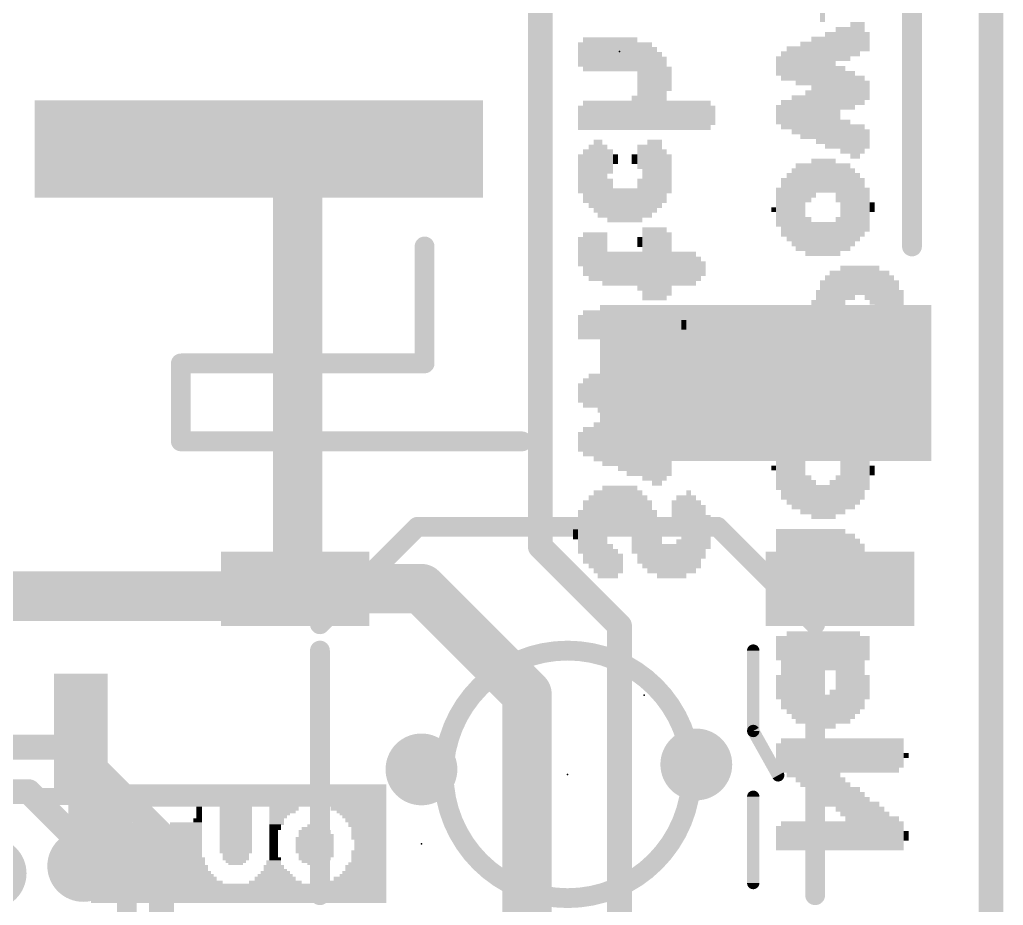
# Model space of a CAD drawing. Extents: x -30.7 to 55.9, y -16 to 25.5.
# Drawn here: x 15.44 to 25.53, y 6.73 to 15.82 of the extents above; entities that cross this region are included whole.
import ezdxf

# ---------------------------------------------------------------- set-up
doc = ezdxf.new("R2010")
doc.units = 0
for name, color, linetype in [('1', 12, 'CONTINUOUS'), ('16', 53, 'CONTINUOUS'), ('18', 110, 'CONTINUOUS'), ('20', 53, 'CONTINUOUS'), ('21', 41, 'CONTINUOUS'), ('22', 40, 'CONTINUOUS'), ('23', 53, 'CONTINUOUS'), ('24', 53, 'CONTINUOUS'), ('51', 53, 'CONTINUOUS')]:
    doc.layers.add(name, color=color, linetype=linetype)

# ---------------------------------------------------------------- blocks, each defined once
blk = doc.blocks.new('RECT')
blk.add_solid([(-0.5, -0.5), (0.5, -0.5), (-0.5, 0.5), (0.5, 0.5)])
blk = doc.blocks.new('ROUNDV')
at = {"const_width": 0.5}
blk.add_lwpolyline([(0, -0.25, 1), (0, 0.25, 1), (0, -0.25)], format="xyb", dxfattribs=at)

msp = doc.modelspace()

# ---------------------------------------------------------------- linework, layer by layer
at = {"layer": '1'}
for points, const_width in [([(25.4, 0), (25.4, 25.4)], 0.254), ([(20.7772, 21.3106), (20.7772, 10.414)], 0.254), ([(17.89, 14.494), (18.288, 14.096)], 0.254), ([(18.288, 9.906), (18.288, 14.096)], 0.508), ([(21.59, 9.6012), (20.7772, 10.414)], 0.254), ([(18.2626, 9.9822), (19.558, 9.9822)], 0.508), ([(19.558, 9.9822), (20.64, 8.9002)], 0.508), ([(15.0114, 9.906), (18.1864, 9.906)], 0.508), ([(18.1864, 9.906), (18.2626, 9.9822)], 0.254), ([(18.1864, 9.906), (18.288, 9.906)], 0.254), ([(21.59, 2.2274), (21.59, 9.6012)], 0.254), ([(20.64, 8.9002), (20.64, 4.3274)], 0.508), ([(16.063, 8.4363), (16.063, 7.1628)], 0.254), ([(16.063, 7.1628), (16.0884, 7.1374)], 0.254)]:
    msp.add_lwpolyline(points, dxfattribs=dict(at, const_width=const_width))
for points, const_width in [([(17.9349, 14.5389, 1), (17.8451, 14.4491)], 0.127), ([(18.415, 14.096, 1), (18.161, 14.096)], 0.254), ([(18.2431, 14.0511, 1), (18.3329, 14.1409)], 0.127), ([(20.8221, 10.4589, 1), (20.7323, 10.3691)], 0.127), ([(20.7137, 10.414, 1), (20.8407, 10.414)], 0.127), ([(18.2626, 10.1092, 1), (18.2626, 9.8552)], 0.254), ([(19.6478, 10.072, 1), (19.4682, 9.8924)], 0.254), ([(19.558, 9.8552, 1), (19.558, 10.1092)], 0.254), ([(18.1864, 9.779, 1), (18.1864, 10.033)], 0.254), ([(18.3075, 9.9373, 1), (18.2177, 10.0271)], 0.127), ([(18.161, 9.906, 1), (18.415, 9.906)], 0.254), ([(18.1864, 9.9695, 1), (18.1864, 9.8425)], 0.127), ([(18.1415, 9.9509, 1), (18.2313, 9.8611)], 0.127), ([(18.288, 9.8425, 1), (18.288, 9.9695)], 0.127), ([(21.6535, 9.6012, 1), (21.5265, 9.6012)], 0.127), ([(21.5451, 9.5563, 1), (21.6349, 9.6461)], 0.127), ([(20.767, 8.9002, 1), (20.513, 8.9002)], 0.254), ([(20.5502, 8.8104, 1), (20.7298, 8.99)], 0.254), ([(16.1265, 8.4363, 1), (15.9995, 8.4363)], 0.127), ([(16.1079, 7.2077, 1), (16.0181, 7.1179)], 0.127), ([(15.9995, 7.1628, 1), (16.1265, 7.1628)], 0.127), ([(16.0435, 7.0925, 1), (16.1333, 7.1823)], 0.127)]:
    msp.add_lwpolyline(points, format="xyb", dxfattribs=dict(at, const_width=const_width))
at = {"layer": '16', "const_width": 0.254}
for points in [[(25.4, 0), (25.4, 25.4)], [(16.002, 8.3566), (13.716, 8.3566)], [(16.891, 7.4676), (16.002, 8.3566)], [(15.5296, 7.8994), (14.8082, 7.8994)], [(16.0884, 7.3406), (15.5296, 7.8994)], [(16.891, 5.7877), (16.891, 7.4676)], [(16.0884, 7.1374), (16.0884, 7.3406)]]:
    msp.add_lwpolyline(points, dxfattribs=at)
at = {"layer": '16', "const_width": 0.127}
for points in [[(16.0469, 8.4015, 1), (15.9571, 8.3117)], [(16.002, 8.2931, 1), (16.002, 8.4201)], [(15.5745, 7.9443, 1), (15.4847, 7.8545)], [(15.5296, 7.8359, 1), (15.5296, 7.9629)], [(16.9545, 7.4676, 1), (16.8275, 7.4676)], [(16.8461, 7.4227, 1), (16.9359, 7.5125)], [(16.1519, 7.3406, 1), (16.0249, 7.3406)], [(16.0435, 7.2957, 1), (16.1333, 7.3855)], [(16.0249, 7.1374, 1), (16.1519, 7.1374)]]:
    msp.add_lwpolyline(points, format="xyb", dxfattribs=at)
at = {"layer": '20', "const_width": 0.2032}
msp.add_lwpolyline([(25.4, 25.4), (25.4, 0)], dxfattribs=at)
at = {"layer": '21', "const_width": 0.2032}
for points in [[(24.59, 13.494), (24.59, 17.494)], [(19.59, 13.494), (19.59, 12.294)], [(19.59, 12.294), (17.09, 12.294)], [(17.09, 12.294), (17.09, 11.494)], [(17.09, 11.494), (20.59, 11.494)], [(19.5166, 10.6172), (22.5966, 10.6172)], [(18.5166, 6.8372), (18.5166, 9.3472)], [(23.5966, 9.3172), (23.5966, 6.8372)], [(16.5354, 7.4906), (16.5354, 6.6318)]]:
    msp.add_lwpolyline(points, dxfattribs=at)
at = {"layer": '21'}
for points, const_width in [([(19.6408, 13.494, 1), (19.5392, 13.494)], 0.1016), ([(24.5392, 13.494, 1), (24.6408, 13.494)], 0.1016), ([(17.09, 12.3448, 1), (17.09, 12.2432)], 0.1016), ([(17.1408, 12.294, 1), (17.0392, 12.294)], 0.1016), ([(19.5392, 12.294, 1), (19.6408, 12.294)], 0.1016), ([(19.59, 12.2432, 1), (19.59, 12.3448)], 0.1016), ([(17.09, 11.5448, 1), (17.09, 11.4432)], 0.1016), ([(17.0392, 11.494, 1), (17.1408, 11.494)], 0.1016), ([(20.59, 11.4432, 1), (20.59, 11.5448)], 0.1016), ([(19.5166, 10.668, 1), (19.5166, 10.5664)], 0.1016), ([(22.5966, 10.5664, 1), (22.5966, 10.668)], 0.1016), ([(18.5674, 9.3472, 1), (18.4658, 9.3472)], 0.1016), ([(21.0566, 6.8072, 1), (21.0566, 9.3472, 1), (21.0566, 6.8072)], 0.2032), ([(23.6474, 9.3172, 1), (23.5458, 9.3172)], 0.1016), ([(16.5862, 7.4906, 1), (16.4846, 7.4906)], 0.1016), ([(18.4658, 6.8372, 1), (18.5674, 6.8372)], 0.1016), ([(23.5458, 6.8372, 1), (23.6474, 6.8372)], 0.1016)]:
    msp.add_lwpolyline(points, format="xyb", dxfattribs=dict(at, const_width=const_width))
at = {"layer": '23'}
for p in [(21.59, 15.494), (21.0566, 8.0772)]:
    msp.add_point(p, dxfattribs=at)
at = {"layer": '24'}
for p in [(21.844, 8.89), (19.558, 7.366)]:
    msp.add_point(p, dxfattribs=at)
at = {"layer": '51'}
for points, const_width in [([(18.5166, 9.6172), (19.5166, 10.6172)], 0.2032), ([(22.5966, 10.6172), (23.5966, 9.6172)], 0.2032), ([(22.9616, 9.3472), (22.9616, 8.5222)], 0.127), ([(22.9616, 8.5222), (23.2166, 8.0672)], 0.127), ([(13.713, 7.8612), (16.513, 7.8612)], 0.1524), ([(16.513, 7.8612), (16.513, 6.2612)], 0.1524), ([(22.9616, 7.8472), (22.9616, 6.9622)], 0.127)]:
    msp.add_lwpolyline(points, dxfattribs=dict(at, const_width=const_width))
for points, const_width in [([(19.5525, 10.5813, 1), (19.4807, 10.6531)], 0.1016), ([(22.6325, 10.6531, 1), (22.5607, 10.5813)], 0.1016), ([(18.4807, 9.6531, 1), (18.5525, 9.5813)], 0.1016), ([(23.5607, 9.5813, 1), (23.6325, 9.6531)], 0.1016), ([(22.9933, 9.3472, 1), (22.9299, 9.3472)], 0.0635), ([(22.9893, 8.5377, 1), (22.9339, 8.5067)], 0.0635), ([(22.9299, 8.5222, 1), (22.9933, 8.5222)], 0.0635), ([(23.1889, 8.0517, 1), (23.2443, 8.0827)], 0.0635), ([(16.5511, 7.8612, 1), (16.4749, 7.8612)], 0.0762), ([(16.513, 7.8231, 1), (16.513, 7.8993)], 0.0762), ([(22.9933, 7.8472, 1), (22.9299, 7.8472)], 0.0635), ([(22.9299, 6.9622, 1), (22.9933, 6.9622)], 0.0635)]:
    msp.add_lwpolyline(points, format="xyb", dxfattribs=dict(at, const_width=const_width))

# ---------------------------------------------------------------- block references
at = {"layer": '1', "yscale": 4.6, "rotation": 270}
msp.add_blockref('RECT', (17.89, 14.494), dxfattribs=at)
at = {"layer": '1'}
for p, xscale, yscale in [((23.09, 12.094), 3.4, 1.6), ((16.063, 8.4363), 0.55, 1.35)]:
    msp.add_blockref('RECT', p, dxfattribs=dict(at, xscale=xscale, yscale=yscale))
at = {"layer": '1', "xscale": 0.762, "yscale": 1.524, "rotation": 90}
for p in [(18.2626, 9.9822), (23.8506, 9.9822)]:
    msp.add_blockref('RECT', p, dxfattribs=at)
at = {"layer": '18', "xscale": 0.7366, "yscale": 0.7366}
for p in [(19.558, 8.128), (19.558, 8.128), (22.3774, 8.1788), (22.3774, 8.1788), (16.0884, 7.1374), (16.0884, 7.1374), (15.1384, 7.0612), (15.1384, 7.0612)]:
    msp.add_blockref('ROUNDV', p, dxfattribs=at)
at = {"layer": '22'}
for p, xscale, yscale, rotation in [((23.671, 16.271), 0.95, 0.05, 90), ((23.831, 15.571), 0.35, 0.05, 90), ((23.881, 15.571), 0.35, 0.05, 90), ((23.931, 15.571), 0.35, 0.05, 90), ((23.981, 15.621), 0.35, 0.05, 90), ((24.031, 15.621), 0.35, 0.05, 90), ((24.081, 15.646), 0.3, 0.05, 90), ((23.581, 15.121), 1.05, 0.05, 90), ((23.631, 15.096), 1.1, 0.05, 90), ((23.671, 15.096), 1.1, 0.05, 90), ((23.721, 15.096), 1.2, 0.05, 90), ((23.776, 15.096), 1.2, 0.06, 90), ((24.131, 15.596), 0.2, 0.05, 90), ((21.189, 15.465), 0.25, 0.05, 90), ((21.244, 15.465), 0.35, 0.06, 90), ((21.299, 15.465), 0.35, 0.05, 90), ((21.349, 15.465), 0.35, 0.05, 90), ((21.389, 15.465), 0.35, 0.05, 90), ((21.439, 15.465), 0.35, 0.05, 90), ((21.494, 15.465), 0.35, 0.06, 90), ((21.549, 15.465), 0.35, 0.05, 90), ((21.599, 15.465), 0.35, 0.05, 90), ((21.639, 15.465), 0.35, 0.05, 90), ((21.689, 15.465), 0.35, 0.05, 90), ((21.744, 15.465), 0.35, 0.06, 90), ((21.799, 15.14), 0.9, 0.05, 90), ((21.849, 15.14), 0.9, 0.05, 90), ((21.899, 15.14), 0.9, 0.05, 90), ((21.949, 15.115), 0.85, 0.05, 90), ((23.331, 15.371), 0.35, 0.05, 90), ((23.381, 15.371), 0.35, 0.05, 90), ((23.421, 15.346), 0.4, 0.05, 90), ((23.471, 15.371), 0.45, 0.05, 90), ((23.526, 15.371), 0.45, 0.06, 90), ((21.999, 15.09), 0.8, 0.05, 90), ((22.049, 15.065), 0.75, 0.05, 90), ((23.221, 15.346), 0.2, 0.05, 90), ((23.276, 15.346), 0.3, 0.06, 90), ((22.099, 15.215), 0.25, 0.05, 90), ((23.831, 14.921), 0.85, 0.05, 90), ((23.881, 15.121), 0.45, 0.05, 90), ((23.931, 15.096), 0.4, 0.05, 90), ((23.981, 15.096), 0.4, 0.05, 90), ((24.031, 15.096), 0.3, 0.05, 90), ((24.081, 15.096), 0.3, 0.05, 90), ((24.131, 15.096), 0.2, 0.05, 90), ((21.744, 14.865), 0.35, 0.06, 90), ((23.381, 14.846), 0.4, 0.05, 90), ((23.421, 14.846), 0.4, 0.05, 90), ((23.471, 14.821), 0.45, 0.05, 90), ((23.526, 14.846), 0.5, 0.06, 90), ((21.189, 14.815), 0.25, 0.05, 90), ((21.244, 14.84), 0.3, 0.06, 90), ((21.299, 14.84), 0.3, 0.05, 90), ((21.349, 14.84), 0.3, 0.05, 90), ((21.389, 14.84), 0.3, 0.05, 90), ((21.439, 14.84), 0.3, 0.05, 90), ((21.494, 14.84), 0.3, 0.06, 90), ((21.549, 14.84), 0.3, 0.05, 90), ((21.599, 14.84), 0.3, 0.05, 90), ((21.639, 14.84), 0.3, 0.05, 90), ((21.689, 14.84), 0.3, 0.05, 90), ((22.099, 14.84), 0.3, 0.05, 90), ((22.149, 14.84), 0.3, 0.05, 90), ((22.199, 14.84), 0.3, 0.05, 90), ((22.249, 14.84), 0.3, 0.05, 90), ((22.299, 14.84), 0.3, 0.05, 90), ((22.349, 14.84), 0.3, 0.05, 90), ((22.399, 14.84), 0.3, 0.05, 90), ((22.449, 14.84), 0.3, 0.05, 90), ((22.499, 14.84), 0.3, 0.05, 90), ((22.549, 14.84), 0.2, 0.05, 90), ((23.221, 14.846), 0.2, 0.05, 90), ((23.276, 14.846), 0.3, 0.06, 90), ((23.331, 14.846), 0.3, 0.05, 90), ((23.881, 14.621), 0.35, 0.05, 90), ((23.931, 14.621), 0.35, 0.05, 90), ((23.981, 14.571), 0.35, 0.05, 90), ((24.031, 14.571), 0.35, 0.05, 90), ((24.081, 14.596), 0.3, 0.05, 90), ((24.131, 14.596), 0.2, 0.05, 90), ((21.299, 14.215), 0.65, 0.05, 90), ((21.349, 14.215), 0.75, 0.05, 90), ((21.389, 14.19), 0.8, 0.05, 90), ((21.439, 14.165), 0.75, 0.05, 90), ((21.799, 14.415), 0.25, 0.05, 90), ((21.849, 14.165), 0.75, 0.05, 90), ((21.899, 14.19), 0.8, 0.05, 90), ((21.949, 14.215), 0.75, 0.05, 90), ((21.999, 14.24), 0.7, 0.05, 90), ((21.189, 14.24), 0.4, 0.05, 90), ((21.244, 14.215), 0.55, 0.06, 90), ((21.494, 14.365), 0.25, 0.06, 90), ((21.549, 14.39), 0.1, 0.05, 90), ((21.744, 14.39), 0.1, 0.06, 90), ((22.049, 14.215), 0.55, 0.05, 90), ((22.099, 14.24), 0.4, 0.05, 90), ((23.421, 13.896), 0.9, 0.05, 90), ((23.471, 13.896), 0.9, 0.05, 90), ((23.526, 14.146), 0.4, 0.06, 90), ((23.581, 14.196), 0.4, 0.05, 90), ((23.631, 14.221), 0.35, 0.05, 90), ((23.671, 14.221), 0.35, 0.05, 90), ((23.721, 14.221), 0.35, 0.05, 90), ((23.776, 14.221), 0.35, 0.06, 90), ((23.831, 14.146), 0.4, 0.05, 90), ((23.881, 13.896), 0.9, 0.05, 90), ((23.931, 13.896), 0.9, 0.05, 90), ((23.331, 13.896), 0.7, 0.05, 90), ((23.381, 13.896), 0.8, 0.05, 90), ((23.981, 13.896), 0.8, 0.05, 90), ((24.031, 13.896), 0.7, 0.05, 90), ((21.494, 13.965), 0.45, 0.06, 90), ((21.799, 13.965), 0.45, 0.05, 90), ((23.276, 13.896), 0.6, 0.06, 90), ((24.081, 13.896), 0.6, 0.05, 90), ((21.549, 13.915), 0.35, 0.05, 90), ((21.599, 13.915), 0.35, 0.05, 90), ((21.639, 13.915), 0.35, 0.05, 90), ((21.689, 13.915), 0.35, 0.05, 90), ((21.744, 13.915), 0.35, 0.06, 90), ((23.221, 13.896), 0.4, 0.05, 90), ((24.131, 13.871), 0.45, 0.05, 90), ((24.181, 13.896), 0.1, 0.05, 90), ((23.171, 13.871), 0.05, 0.05, 90), ((23.526, 13.596), 0.4, 0.06, 90), ((23.581, 13.571), 0.35, 0.05, 90), ((23.631, 13.571), 0.35, 0.05, 90), ((23.671, 13.571), 0.35, 0.05, 90), ((23.721, 13.571), 0.35, 0.05, 90), ((23.776, 13.571), 0.35, 0.06, 90), ((23.831, 13.596), 0.4, 0.05, 90), ((21.244, 13.415), 0.45, 0.06, 90), ((21.299, 13.39), 0.5, 0.05, 90), ((21.349, 13.39), 0.5, 0.05, 90), ((21.389, 13.39), 0.5, 0.05, 90), ((21.439, 13.365), 0.55, 0.05, 90), ((21.849, 13.315), 0.75, 0.05, 90), ((21.899, 13.315), 0.75, 0.05, 90), ((21.949, 13.315), 0.75, 0.05, 90), ((21.999, 13.315), 0.75, 0.05, 90), ((22.049, 13.315), 0.75, 0.05, 90), ((22.099, 13.315), 0.65, 0.05, 90), ((21.189, 13.44), 0.3, 0.05, 90), ((21.799, 13.54), 0.1, 0.05, 90), ((21.494, 13.265), 0.35, 0.06, 90), ((21.549, 13.265), 0.35, 0.05, 90), ((21.599, 13.265), 0.35, 0.05, 90), ((21.639, 13.265), 0.35, 0.05, 90), ((21.689, 13.265), 0.35, 0.05, 90), ((21.744, 13.265), 0.35, 0.06, 90), ((21.799, 13.24), 0.4, 0.05, 90), ((22.149, 13.265), 0.35, 0.05, 90), ((22.199, 13.265), 0.35, 0.05, 90), ((22.249, 13.265), 0.35, 0.05, 90), ((22.299, 13.265), 0.35, 0.05, 90), ((22.349, 13.265), 0.35, 0.05, 90), ((22.399, 13.265), 0.25, 0.05, 90), ((22.449, 13.265), 0.15, 0.05, 90), ((23.776, 12.771), 0.95, 0.06, 90), ((23.831, 12.771), 0.95, 0.05, 90), ((23.931, 13.121), 0.35, 0.05, 90), ((23.981, 13.121), 0.35, 0.05, 90), ((24.031, 13.146), 0.3, 0.05, 90), ((24.081, 13.146), 0.3, 0.05, 90), ((24.131, 13.121), 0.35, 0.05, 90), ((24.181, 13.096), 0.4, 0.05, 90), ((24.281, 12.771), 0.95, 0.05, 90), ((24.331, 12.771), 0.95, 0.05, 90), ((23.671, 12.721), 0.85, 0.05, 90), ((23.721, 12.746), 0.9, 0.05, 90), ((24.381, 12.746), 0.9, 0.05, 90), ((24.431, 12.721), 0.85, 0.05, 90), ((23.631, 12.671), 0.75, 0.05, 90), ((24.481, 12.671), 0.75, 0.05, 90), ((23.581, 12.621), 0.65, 0.05, 90), ((21.244, 12.69), 0.3, 0.06, 90), ((21.299, 12.69), 0.3, 0.05, 90), ((21.349, 12.69), 0.3, 0.05, 90), ((21.389, 12.69), 0.3, 0.05, 90), ((21.439, 12.69), 0.3, 0.05, 90), ((21.494, 12.69), 0.3, 0.06, 90), ((21.549, 12.69), 0.3, 0.05, 90), ((21.599, 12.69), 0.3, 0.05, 90), ((21.639, 12.69), 0.3, 0.05, 90), ((21.689, 12.69), 0.3, 0.05, 90), ((21.744, 12.69), 0.3, 0.06, 90), ((21.799, 12.69), 0.3, 0.05, 90), ((21.849, 12.69), 0.3, 0.05, 90), ((21.899, 12.69), 0.3, 0.05, 90), ((21.949, 12.69), 0.3, 0.05, 90), ((21.999, 12.69), 0.3, 0.05, 90), ((22.049, 12.69), 0.3, 0.05, 90), ((22.299, 12.69), 0.3, 0.05, 90), ((22.349, 12.69), 0.3, 0.05, 90), ((22.399, 12.69), 0.3, 0.05, 90), ((22.449, 12.69), 0.3, 0.05, 90), ((22.499, 12.69), 0.3, 0.05, 90), ((24.531, 12.621), 0.45, 0.05, 90), ((21.189, 12.665), 0.25, 0.05, 90), ((22.099, 12.665), 0.25, 0.05, 90), ((22.249, 12.69), 0.1, 0.05, 90), ((22.549, 12.69), 0.2, 0.05, 90), ((23.221, 12.446), 0.2, 0.05, 90), ((23.276, 12.446), 0.3, 0.06, 90), ((23.331, 12.446), 0.3, 0.05, 90), ((23.381, 12.446), 0.3, 0.05, 90), ((23.421, 12.446), 0.3, 0.05, 90), ((23.471, 12.446), 0.3, 0.05, 90), ((23.526, 12.446), 0.3, 0.06, 90), ((23.931, 12.446), 0.3, 0.05, 90), ((23.981, 12.446), 0.3, 0.05, 90), ((24.031, 12.446), 0.3, 0.05, 90), ((24.081, 12.446), 0.3, 0.05, 90), ((24.131, 12.446), 0.3, 0.05, 90), ((24.181, 12.446), 0.3, 0.05, 90), ((21.949, 12.265), 0.35, 0.05, 90), ((21.999, 12.265), 0.35, 0.05, 90), ((22.049, 12.29), 0.3, 0.05, 90), ((21.689, 11.74), 1.2, 0.05, 90), ((21.744, 11.74), 1.2, 0.06, 90), ((21.799, 12.215), 0.35, 0.05, 90), ((21.849, 12.215), 0.35, 0.05, 90), ((21.899, 12.215), 0.35, 0.05, 90), ((22.099, 12.24), 0.2, 0.05, 90), ((21.439, 12.015), 0.45, 0.05, 90), ((21.494, 12.015), 0.45, 0.06, 90), ((21.549, 11.765), 1.05, 0.05, 90), ((21.599, 11.74), 1.1, 0.05, 90), ((21.639, 11.74), 1.1, 0.05, 90), ((21.244, 11.99), 0.3, 0.06, 90), ((21.299, 12.015), 0.35, 0.05, 90), ((21.349, 12.015), 0.35, 0.05, 90), ((21.389, 11.99), 0.4, 0.05, 90), ((21.189, 11.99), 0.2, 0.05, 90), ((21.799, 11.565), 0.85, 0.05, 90), ((21.849, 11.765), 0.45, 0.05, 90), ((21.899, 11.74), 0.4, 0.05, 90), ((21.949, 11.74), 0.4, 0.05, 90), ((21.999, 11.74), 0.3, 0.05, 90), ((22.049, 11.74), 0.3, 0.05, 90), ((22.099, 11.74), 0.2, 0.05, 90), ((21.494, 11.49), 0.5, 0.06, 90), ((21.244, 11.49), 0.3, 0.06, 90), ((21.299, 11.49), 0.3, 0.05, 90), ((21.349, 11.49), 0.4, 0.05, 90), ((21.389, 11.49), 0.4, 0.05, 90), ((21.439, 11.465), 0.45, 0.05, 90), ((23.421, 11.221), 0.85, 0.05, 90), ((23.471, 11.221), 0.95, 0.05, 90), ((23.526, 11.496), 0.4, 0.06, 90), ((23.581, 11.521), 0.35, 0.05, 90), ((23.631, 11.521), 0.35, 0.05, 90), ((23.671, 11.546), 0.3, 0.05, 90), ((23.721, 11.546), 0.3, 0.05, 90), ((23.776, 11.521), 0.35, 0.06, 90), ((23.831, 11.496), 0.4, 0.05, 90), ((23.881, 11.221), 0.95, 0.05, 90), ((23.931, 11.221), 0.85, 0.05, 90), ((21.189, 11.49), 0.2, 0.05, 90), ((23.331, 11.196), 0.7, 0.05, 90), ((23.381, 11.196), 0.8, 0.05, 90), ((23.981, 11.196), 0.8, 0.05, 90), ((24.031, 11.221), 0.75, 0.05, 90), ((21.849, 11.265), 0.35, 0.05, 90), ((21.899, 11.265), 0.35, 0.05, 90), ((23.221, 11.221), 0.45, 0.05, 90), ((23.276, 11.196), 0.6, 0.06, 90), ((24.081, 11.196), 0.6, 0.05, 90), ((24.131, 11.221), 0.45, 0.05, 90), ((21.949, 11.215), 0.35, 0.05, 90), ((21.999, 11.215), 0.35, 0.05, 90), ((22.049, 11.24), 0.3, 0.05, 90), ((22.099, 11.24), 0.2, 0.05, 90), ((23.171, 11.221), 0.05, 0.05, 90), ((24.181, 11.196), 0.1, 0.05, 90), ((23.526, 10.946), 0.4, 0.06, 90), ((23.831, 10.946), 0.4, 0.05, 90), ((21.439, 10.565), 0.95, 0.05, 90), ((21.494, 10.865), 0.35, 0.06, 90), ((21.549, 10.865), 0.35, 0.05, 90), ((21.599, 10.865), 0.35, 0.05, 90), ((21.639, 10.865), 0.35, 0.05, 90), ((21.689, 10.79), 0.5, 0.05, 90), ((21.744, 10.69), 0.7, 0.06, 90), ((23.581, 10.896), 0.4, 0.05, 90), ((23.631, 10.871), 0.35, 0.05, 90), ((23.671, 10.871), 0.35, 0.05, 90), ((23.721, 10.871), 0.35, 0.05, 90), ((23.776, 10.896), 0.4, 0.06, 90), ((21.299, 10.565), 0.75, 0.05, 90), ((21.349, 10.565), 0.85, 0.05, 90), ((21.389, 10.54), 0.9, 0.05, 90), ((21.799, 10.615), 0.75, 0.05, 90), ((21.849, 10.565), 0.75, 0.05, 90), ((22.199, 10.79), 0.3, 0.05, 90), ((22.249, 10.515), 0.85, 0.05, 90), ((22.299, 10.565), 0.85, 0.05, 90), ((22.349, 10.54), 0.8, 0.05, 90), ((21.244, 10.565), 0.65, 0.06, 90), ((21.899, 10.515), 0.75, 0.05, 90), ((22.149, 10.79), 0.2, 0.05, 90), ((22.399, 10.54), 0.7, 0.05, 90), ((22.449, 10.565), 0.55, 0.05, 90), ((21.189, 10.565), 0.45, 0.05, 90), ((21.949, 10.465), 0.65, 0.05, 90), ((22.499, 10.565), 0.35, 0.05, 90), ((23.221, 10.471), 0.25, 0.05, 90), ((23.276, 10.446), 0.3, 0.06, 90), ((23.331, 10.446), 0.3, 0.05, 90), ((23.381, 10.446), 0.3, 0.05, 90), ((23.421, 10.446), 0.3, 0.05, 90), ((23.471, 10.446), 0.3, 0.05, 90), ((23.526, 10.446), 0.3, 0.06, 90), ((23.581, 10.446), 0.3, 0.05, 90), ((23.631, 10.446), 0.3, 0.05, 90), ((23.671, 10.446), 0.3, 0.05, 90), ((23.721, 10.446), 0.3, 0.05, 90), ((23.776, 10.421), 0.35, 0.06, 90), ((23.831, 10.121), 0.95, 0.05, 90), ((23.881, 10.121), 0.95, 0.05, 90), ((21.139, 10.54), 0.1, 0.05, 90), ((21.999, 10.34), 0.5, 0.05, 90), ((23.931, 10.096), 0.9, 0.05, 90), ((23.981, 10.096), 0.9, 0.05, 90), ((24.031, 10.071), 0.85, 0.05, 90), ((21.494, 10.265), 0.35, 0.06, 90), ((22.049, 10.265), 0.35, 0.05, 90), ((22.099, 10.265), 0.35, 0.05, 90), ((22.149, 10.265), 0.35, 0.05, 90), ((22.199, 10.29), 0.4, 0.05, 90), ((24.081, 10.046), 0.8, 0.05, 90), ((21.549, 10.24), 0.3, 0.05, 90), ((21.599, 10.24), 0.2, 0.05, 90), ((24.131, 10.196), 0.3, 0.05, 90), ((23.276, 9.821), 0.35, 0.06, 90), ((23.331, 9.821), 0.35, 0.05, 90), ((23.381, 9.821), 0.35, 0.05, 90), ((23.421, 9.821), 0.35, 0.05, 90), ((23.471, 9.821), 0.35, 0.05, 90), ((23.526, 9.821), 0.35, 0.06, 90), ((23.581, 9.821), 0.35, 0.05, 90), ((23.631, 9.821), 0.35, 0.05, 90), ((23.671, 9.821), 0.35, 0.05, 90), ((23.721, 9.821), 0.35, 0.05, 90), ((23.776, 9.821), 0.35, 0.06, 90), ((23.221, 9.821), 0.25, 0.05, 90), ((24.131, 9.821), 0.25, 0.05, 90), ((23.221, 9.371), 0.25, 0.05, 90), ((23.276, 9.121), 0.75, 0.06, 90), ((23.331, 9.121), 0.85, 0.05, 90), ((23.381, 9.096), 0.9, 0.05, 90), ((23.421, 9.071), 0.95, 0.05, 90), ((23.471, 9.071), 0.95, 0.05, 90), ((23.526, 9.071), 0.95, 0.06, 90), ((23.581, 9.346), 0.4, 0.05, 90), ((23.631, 9.346), 0.4, 0.05, 90), ((23.671, 9.371), 0.35, 0.05, 90), ((23.721, 9.346), 0.4, 0.05, 90), ((23.776, 9.346), 0.4, 0.06, 90), ((23.831, 9.071), 0.95, 0.05, 90), ((23.881, 9.071), 0.95, 0.05, 90), ((23.931, 9.071), 0.95, 0.05, 90), ((23.981, 9.096), 0.9, 0.05, 90), ((24.031, 9.121), 0.85, 0.05, 90), ((24.081, 9.121), 0.75, 0.05, 90), ((24.131, 9.371), 0.25, 0.05, 90), ((23.221, 8.971), 0.25, 0.05, 90), ((24.131, 8.971), 0.25, 0.05, 90), ((23.581, 8.746), 0.4, 0.05, 90), ((23.631, 8.721), 0.35, 0.05, 90), ((23.671, 8.721), 0.35, 0.05, 90), ((23.721, 8.721), 0.35, 0.05, 90), ((23.776, 8.746), 0.4, 0.06, 90), ((23.221, 8.271), 0.25, 0.05, 90), ((23.276, 8.271), 0.35, 0.06, 90), ((23.331, 8.246), 0.4, 0.05, 90), ((23.381, 8.246), 0.4, 0.05, 90), ((23.421, 8.221), 0.45, 0.05, 90), ((23.471, 8.196), 0.5, 0.05, 90), ((23.526, 8.171), 0.55, 0.06, 90), ((23.581, 8.171), 0.55, 0.05, 90), ((23.631, 8.146), 0.6, 0.05, 90), ((23.671, 8.121), 0.65, 0.05, 90), ((23.721, 8.096), 0.7, 0.05, 90), ((23.776, 8.096), 0.7, 0.06, 90), ((23.831, 8.071), 0.75, 0.05, 90), ((23.881, 8.271), 0.35, 0.05, 90), ((23.931, 8.271), 0.35, 0.05, 90), ((23.981, 8.271), 0.35, 0.05, 90), ((24.031, 8.271), 0.35, 0.05, 90), ((24.081, 8.271), 0.35, 0.05, 90), ((24.131, 8.271), 0.35, 0.05, 90), ((24.181, 8.271), 0.35, 0.05, 90), ((24.231, 8.271), 0.35, 0.05, 90), ((24.281, 8.271), 0.35, 0.05, 90), ((24.331, 8.271), 0.35, 0.05, 90), ((24.381, 8.271), 0.35, 0.05, 90), ((24.431, 8.271), 0.35, 0.05, 90), ((24.481, 8.296), 0.3, 0.05, 90), ((24.531, 8.271), 0.05, 0.05, 90), ((17.683, 7.961), 3.03, 0.03, 180), ((23.881, 7.846), 0.4, 0.05, 90), ((23.931, 7.646), 0.7, 0.05, 90), ((17.683, 7.931), 3.03, 0.03, 180), ((17.683, 7.906), 3.03, 0.02, 180), ((17.683, 7.876), 3.03, 0.04, 180), ((23.981, 7.621), 0.65, 0.05, 90), ((24.031, 7.621), 0.65, 0.05, 90), ((24.081, 7.596), 0.6, 0.05, 90), ((17.683, 7.841), 3.03, 0.03, 180), ((17.683, 7.811), 3.03, 0.03, 180), ((17.683, 7.786), 3.03, 0.02, 180), ((17.293, 7.761), 2.25, 0.03, 180), ((18.868, 7.761), 0.66, 0.03, 180), ((24.131, 7.571), 0.55, 0.05, 90), ((24.181, 7.546), 0.5, 0.05, 90), ((24.231, 7.546), 0.5, 0.05, 90), ((16.333, 7.726), 0.33, 0.04, 180), ((16.333, 7.691), 0.33, 0.03, 180), ((16.333, 7.671), 0.33, 0.03, 180), ((17.278, 7.726), 0.06, 0.04, 180), ((17.278, 7.691), 0.06, 0.03, 180), ((17.278, 7.671), 0.06, 0.03, 180), ((17.653, 7.726), 0.33, 0.04, 180), ((17.653, 7.691), 0.33, 0.03, 180), ((17.653, 7.671), 0.33, 0.03, 180), ((18.148, 7.726), 0.3, 0.04, 180), ((18.133, 7.691), 0.27, 0.03, 180), ((18.103, 7.671), 0.21, 0.03, 180), ((18.913, 7.726), 0.57, 0.04, 180), ((18.943, 7.691), 0.51, 0.03, 180), ((18.958, 7.671), 0.48, 0.03, 180), ((24.281, 7.521), 0.45, 0.05, 90), ((24.331, 7.496), 0.4, 0.05, 90), ((16.333, 7.641), 0.33, 0.03, 180), ((16.348, 7.606), 0.36, 0.04, 180), ((16.468, 7.571), 0.6, 0.03, 180), ((17.143, 7.571), 0.33, 0.03, 180), ((17.263, 7.606), 0.09, 0.04, 180), ((17.278, 7.641), 0.06, 0.03, 180), ((17.653, 7.641), 0.33, 0.03, 180), ((17.653, 7.606), 0.33, 0.04, 180), ((17.653, 7.571), 0.33, 0.03, 180), ((18.088, 7.641), 0.18, 0.03, 180), ((18.073, 7.606), 0.15, 0.04, 180), ((18.073, 7.571), 0.15, 0.03, 180), ((18.973, 7.641), 0.45, 0.03, 180), ((18.988, 7.606), 0.42, 0.04, 180), ((19.003, 7.571), 0.39, 0.03, 180), ((23.276, 7.446), 0.3, 0.06, 90), ((23.331, 7.446), 0.3, 0.05, 90), ((23.381, 7.446), 0.3, 0.05, 90), ((23.421, 7.446), 0.3, 0.05, 90), ((23.471, 7.446), 0.3, 0.05, 90), ((23.526, 7.446), 0.3, 0.06, 90), ((23.581, 7.446), 0.3, 0.05, 90), ((23.631, 7.446), 0.3, 0.05, 90), ((23.671, 7.446), 0.3, 0.05, 90), ((23.721, 7.446), 0.3, 0.05, 90), ((23.776, 7.446), 0.3, 0.06, 90), ((23.831, 7.446), 0.3, 0.05, 90), ((23.881, 7.446), 0.3, 0.05, 90), ((24.381, 7.471), 0.35, 0.05, 90), ((24.431, 7.471), 0.35, 0.05, 90), ((24.481, 7.446), 0.3, 0.05, 90), ((16.468, 7.551), 0.6, 0.03, 180), ((16.468, 7.521), 0.6, 0.03, 180), ((16.468, 7.486), 0.6, 0.04, 180), ((17.143, 7.551), 0.33, 0.03, 180), ((17.143, 7.521), 0.33, 0.03, 180), ((17.143, 7.486), 0.33, 0.04, 180), ((17.653, 7.551), 0.33, 0.03, 180), ((17.653, 7.521), 0.33, 0.03, 180), ((17.653, 7.486), 0.33, 0.04, 180), ((18.058, 7.551), 0.12, 0.03, 180), ((18.058, 7.521), 0.12, 0.03, 180), ((18.043, 7.486), 0.09, 0.04, 180), ((18.463, 7.486), 0.33, 0.04, 180), ((18.463, 7.521), 0.27, 0.03, 180), ((18.478, 7.551), 0.18, 0.03, 180), ((19.003, 7.551), 0.39, 0.03, 180), ((19.018, 7.521), 0.36, 0.03, 180), ((19.018, 7.486), 0.36, 0.04, 180), ((23.221, 7.421), 0.25, 0.05, 90), ((24.531, 7.446), 0.1, 0.05, 90), ((16.468, 7.451), 0.6, 0.03, 180), ((16.468, 7.421), 0.6, 0.03, 180), ((16.468, 7.401), 0.6, 0.03, 180), ((16.468, 7.366), 0.6, 0.04, 180), ((17.143, 7.451), 0.33, 0.03, 180), ((17.143, 7.421), 0.33, 0.03, 180), ((17.143, 7.401), 0.33, 0.03, 180), ((17.143, 7.366), 0.33, 0.04, 180), ((17.653, 7.451), 0.33, 0.03, 180), ((17.653, 7.421), 0.33, 0.03, 180), ((17.653, 7.401), 0.33, 0.03, 180), ((17.653, 7.366), 0.33, 0.04, 180), ((18.043, 7.451), 0.09, 0.03, 180), ((18.043, 7.421), 0.09, 0.03, 180), ((18.043, 7.401), 0.09, 0.03, 180), ((18.043, 7.366), 0.09, 0.04, 180), ((18.463, 7.421), 0.39, 0.03, 180), ((18.463, 7.401), 0.39, 0.03, 180), ((18.463, 7.366), 0.39, 0.04, 180), ((18.478, 7.451), 0.36, 0.03, 180), ((19.018, 7.451), 0.36, 0.03, 180), ((19.018, 7.421), 0.36, 0.03, 180), ((19.033, 7.401), 0.33, 0.03, 180), ((19.033, 7.366), 0.33, 0.04, 180), ((16.468, 7.331), 0.6, 0.03, 180), ((16.468, 7.311), 0.6, 0.03, 180), ((16.468, 7.281), 0.6, 0.03, 180), ((16.468, 7.246), 0.6, 0.04, 180), ((17.143, 7.331), 0.33, 0.03, 180), ((17.143, 7.311), 0.33, 0.03, 180), ((17.143, 7.281), 0.33, 0.03, 180), ((17.143, 7.246), 0.33, 0.04, 180), ((17.653, 7.331), 0.33, 0.03, 180), ((17.653, 7.311), 0.33, 0.03, 180), ((17.653, 7.281), 0.33, 0.03, 180), ((17.653, 7.246), 0.27, 0.04, 180), ((18.043, 7.331), 0.09, 0.03, 180), ((18.043, 7.311), 0.09, 0.03, 180), ((18.043, 7.281), 0.09, 0.03, 180), ((18.043, 7.246), 0.09, 0.04, 180), ((18.463, 7.331), 0.39, 0.03, 180), ((18.463, 7.311), 0.39, 0.03, 180), ((18.463, 7.281), 0.39, 0.03, 180), ((18.478, 7.246), 0.36, 0.04, 180), ((19.018, 7.281), 0.36, 0.03, 180), ((19.018, 7.246), 0.36, 0.04, 180), ((19.033, 7.331), 0.33, 0.03, 180), ((19.033, 7.311), 0.33, 0.03, 180), ((16.468, 7.211), 0.6, 0.03, 180), ((16.468, 7.181), 0.6, 0.03, 180), ((16.468, 7.161), 0.6, 0.03, 180), ((17.158, 7.211), 0.36, 0.03, 180), ((17.158, 7.181), 0.36, 0.03, 180), ((17.158, 7.161), 0.36, 0.03, 180), ((17.653, 7.211), 0.27, 0.03, 180), ((17.653, 7.181), 0.21, 0.03, 180), ((17.653, 7.161), 0.15, 0.03, 180), ((18.043, 7.181), 0.15, 0.03, 180), ((18.043, 7.161), 0.15, 0.03, 180), ((18.058, 7.211), 0.12, 0.03, 180), ((18.463, 7.211), 0.33, 0.03, 180), ((18.463, 7.181), 0.27, 0.03, 180), ((18.463, 7.161), 0.15, 0.03, 180), ((19.003, 7.161), 0.39, 0.03, 180), ((19.018, 7.211), 0.36, 0.03, 180), ((19.018, 7.181), 0.36, 0.03, 180), ((16.468, 7.126), 0.6, 0.04, 180), ((16.468, 7.091), 0.6, 0.03, 180), ((16.468, 7.071), 0.6, 0.03, 180), ((17.173, 7.126), 0.39, 0.04, 180), ((17.173, 7.091), 0.39, 0.03, 180), ((17.188, 7.071), 0.42, 0.03, 180), ((18.058, 7.071), 0.3, 0.03, 180), ((18.043, 7.126), 0.21, 0.04, 180), ((18.058, 7.091), 0.24, 0.03, 180), ((18.973, 7.071), 0.45, 0.03, 180), ((18.988, 7.126), 0.42, 0.04, 180), ((18.988, 7.091), 0.42, 0.03, 180), ((16.468, 7.041), 0.6, 0.03, 180), ((16.483, 7.006), 0.63, 0.04, 180), ((16.483, 6.971), 0.63, 0.03, 180), ((17.203, 7.006), 0.51, 0.04, 180), ((17.233, 6.971), 0.57, 0.03, 180), ((17.203, 7.041), 0.45, 0.03, 180), ((18.058, 6.971), 0.54, 0.03, 180), ((18.058, 7.006), 0.42, 0.04, 180), ((18.058, 7.041), 0.36, 0.03, 180), ((18.898, 6.971), 0.6, 0.03, 180), ((18.928, 7.006), 0.54, 0.04, 180), ((18.958, 7.041), 0.48, 0.03, 180), ((17.683, 6.941), 3.03, 0.03, 180), ((17.683, 6.911), 3.03, 0.03, 180), ((17.683, 6.881), 3.03, 0.03, 180), ((17.683, 6.861), 3.03, 0.03, 180), ((17.683, 6.831), 3.03, 0.03, 180), ((17.683, 6.801), 3.03, 0.03, 180), ((17.683, 6.771), 3.03, 0.03, 180)]:
    msp.add_blockref('RECT', p, dxfattribs=dict(at, xscale=xscale, yscale=yscale, rotation=rotation))
at = {"layer": '22', "yscale": 0.05, "rotation": 90}
for p in [(23.881, 12.796), (24.231, 12.796)]:
    msp.add_blockref('RECT', p, dxfattribs=at)
at = {"layer": '51', "xscale": 0.5, "yscale": 0.65}
msp.add_blockref('RECT', (16.063, 8.2362), dxfattribs=at)

doc.saveas('drawing.dxf')
